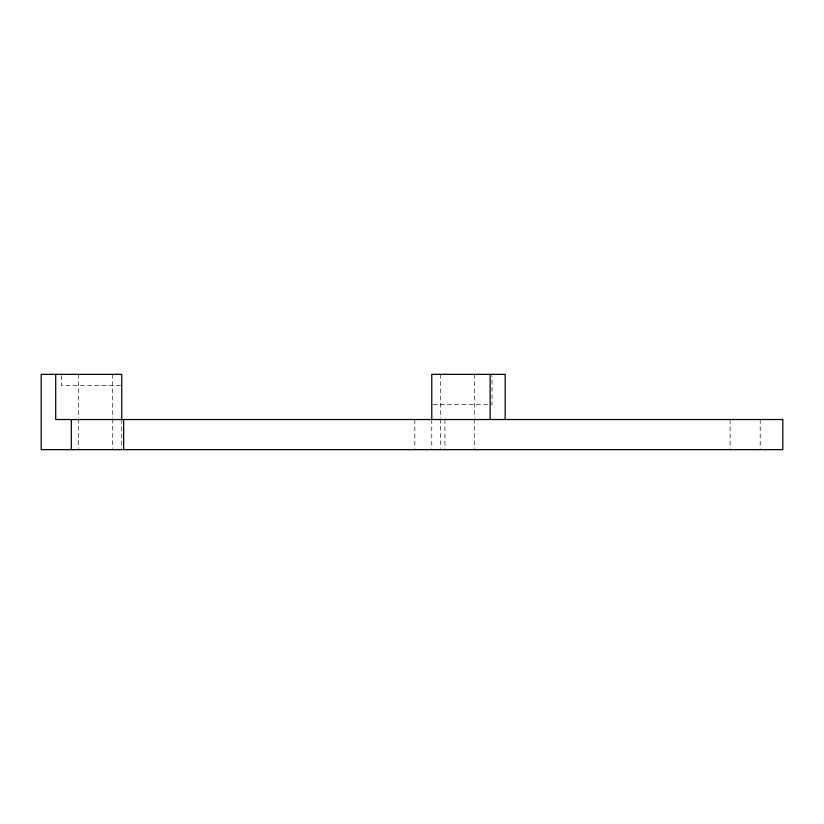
<?xml version="1.0" encoding="UTF-8"?>
<svg xmlns="http://www.w3.org/2000/svg" width="824" height="824" viewBox="0 0 824 824"><rect width="100%" height="100%" fill="white"/><g stroke="black" fill="none" stroke-linecap="round" stroke-linejoin="round"><path stroke-width="0.62" stroke-dasharray="4.12 3.09" d="M120.479 385.653L61.532 385.653L61.532 375.61M433.053 404.471L492.01 404.471L492.01 375.61M760.212 419.529L760.212 448.39M730.095 419.529L730.095 448.39M474.49 374.353L474.49 417.747M474.49 419.014L474.49 448.369M444.95 419.529L444.95 448.39M440.613 374.353L440.613 417.747M440.613 419.014L440.613 448.369M431.776 419.529L431.776 448.39M414.833 419.529L414.833 448.39M121.756 419.529L121.756 448.39M112.352 374.353L112.352 417.747M112.352 419.014L112.352 448.369M78.465 374.353L78.465 417.747M78.465 419.014L78.465 448.369"/><path stroke-width="1.24" d="M505.184 419.529L505.184 374.353L431.776 374.353L431.776 419.529M490.126 374.353L490.126 419.529M123.641 419.529L123.641 449.647M121.756 419.529L121.756 374.353L41.2 374.353L41.2 449.647L782.8 449.647L782.8 419.529L55.702 419.529L55.702 374.353M71.317 419.529L71.317 449.647"/></g></svg>
